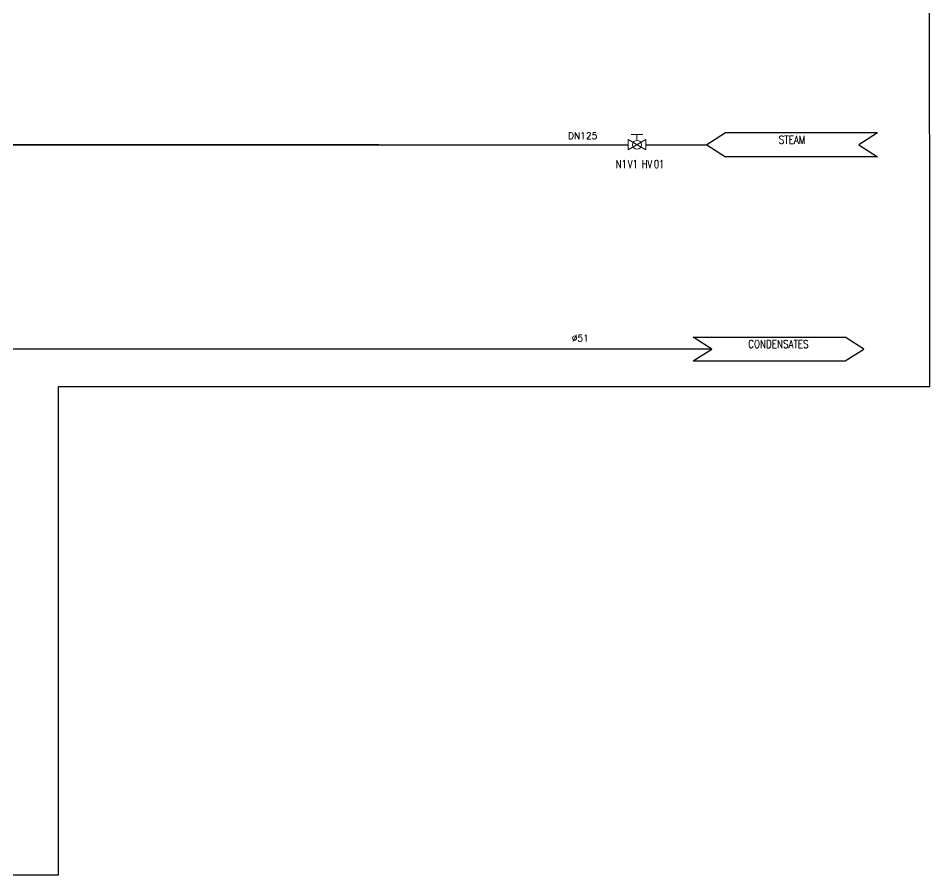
# Model space of a CAD drawing. Header units: inches. Extents: x 23270 to 25019, y 26221 to 27412.
# Drawn here: x 24677.4 to 25019, y 26220.9 to 26541.9 of the extents above; entities that cross this region are included whole.
import ezdxf
from ezdxf.enums import TextEntityAlignment as Align

# ---------------------------------------------------------------- set-up
doc = ezdxf.new("R2010")
doc.units = ezdxf.units.IN
doc.header["$MEASUREMENT"] = 0
doc.linetypes.add('DASHDOT2', pattern=[12.7, 6.35, -3.175, 0, -3.175])
doc.layers.add('31 Equipment', color=7, linetype='Continuous', lineweight=9)
doc.layers.add('40 TXT Data', color=7, linetype='Continuous', lineweight=9)
for name, color, linetype in [('MATERIEL-DIVERS', 7, 'Continuous'), ('REPERES', 7, 'Continuous'), ('Skid', 5, 'Continuous'), ('techn-data', 7, 'Continuous'), ('TEXTES', 7, 'Continuous'), ('TUYAUTERIE-NEP', 4, 'DASHDOT2'), ('TUYAUTERIE-VAPEUR INDUSTRIELLE', 231, 'Continuous')]:
    doc.layers.add(name, color=color, linetype=linetype)
doc.layers.get('REPERES').off()
doc.styles.add('ROMANS', font='ROMANS.SHX')

# ---------------------------------------------------------------- blocks, each defined once
blk = doc.blocks.new('VENANT2')
at = {"color": 7}
for p, q in [((-25, 4.49), (-32, 0)), ((32, 4.49), (-25, 4.49)), ((32, 4.49), (25, 0)), ((-32, 0), (-25, -4.49)), ((25, 0), (32, -4.49)), ((32, -4.49), (-25, -4.49))]:
    blk.add_line(p, q, dxfattribs=at)
at = {"color": 7, "style": 'ROMANS', "width": 0.8}
for tag, p in [('VENANT', (-0.04, 0.37)), ('PROV', (-0.04, -3.63))]:
    blk.add_attdef(tag, text='', height=3, dxfattribs=at).set_placement(p, align=Align.CENTER)
blk = doc.blocks.new('APV-VLVM-BALL-KHV+MF-1')
at = {"layer": '31 Equipment'}
for p, q in [((-2, 3.5), (2, 3.5)), ((0, 1.5), (0, 3.5)), ((-3, 1.734), (-3, -1.734)), ((-3, -1.734), (3, 1.734)), ((3, -1.734), (-3, 1.734)), ((3, 1.734), (3, -1.734))]:
    blk.add_line(p, q, dxfattribs=at)
at = {"layer": '31 Equipment', "ltscale": 38}
for p, q in [((-3, 0), (-4, 0)), ((3, 0), (4, 0))]:
    blk.add_line(p, q, dxfattribs=at)
at = {"layer": '31 Equipment'}
blk.add_circle((0, 0), 1.5, dxfattribs=at)
blk = doc.blocks.new('REPNORM')
at = {"layer": 'TEXTES', "style": 'ROMANS', "width": 0.75}
for tag, p in [('ZONE', (-9.75, -1.25)), ('SOUSZONE', (-5.25, -1.25)), ('ELEMENT', (0, -1.25)), ('NUM', (4.5, -1.25))]:
    blk.add_attdef(tag, p, '', height=3, dxfattribs=at)

msp = doc.modelspace()

# ---------------------------------------------------------------- linework, layer by layer
at = {"layer": 'Skid'}
for points in [[(25019.02, 26403.84), (25018.38, 27351.07), (23269.68, 27351.07), (23269.68, 27098.07), (24560.4, 27098.07), (24560.4, 26790.67), (23280.37, 26790.67), (23280.37, 26220.87)], [(23280.37, 26220.87), (24692.51, 26220.87), (24692.51, 26403.84), (25019.02, 26403.84)]]:
    msp.add_lwpolyline(points, dxfattribs=at)
at = {"layer": 'TUYAUTERIE-VAPEUR INDUSTRIELLE'}
for p, q in [((24812.57, 26494.5), (23876.79, 26494.5)), ((24812.57, 26494.5), (24905.99, 26494.5)), ((24912.59, 26494.5), (24935.46, 26494.5))]:
    msp.add_line(p, q, dxfattribs=at)
for points in [[(24647.11, 26494.5), (24812.57, 26494.5), (24812.57, 26494.5)], [(24937.33, 26417.92), (24467.21, 26417.92)]]:
    msp.add_lwpolyline(points, dxfattribs=at)

# ---------------------------------------------------------------- block references
at = {"layer": 'MATERIEL-DIVERS'}
ref = msp.add_blockref('VENANT2', (24967.46, 26494.5), dxfattribs=at)
ref.add_attrib('VENANT', 'STEAM', dxfattribs={"layer": '0', "color": 7, "height": 3, "style": 'ROMANS', "width": 0.8}).set_placement((24967.43, 26494.87), align=Align.CENTER)
ref = msp.add_blockref('VENANT2', (24962.33, 26417.93), dxfattribs=dict(at, rotation=180))
ref.add_attrib('VENANT', 'CONDENSATES', dxfattribs={"layer": '0', "color": 7, "height": 3, "style": 'ROMANS', "width": 0.8}).set_placement((24962.29, 26418.3), align=Align.CENTER)
at = {"layer": 'REPERES', "rotation": 7.601980431686179e-05}
msp.add_blockref('REPNORM', (24911.15, 26487.01), dxfattribs=at).add_auto_attribs({'ZONE': 'N1', 'SOUSZONE': 'V1', 'ELEMENT': 'HV', 'NUM': '01'})
at = {"layer": 'TUYAUTERIE-NEP', "xscale": -1.099999999999909, "yscale": 1.099999999999909, "zscale": 1.1}
msp.add_blockref('APV-VLVM-BALL-KHV+MF-1', (24909.29, 26494.5), dxfattribs=at)

# ---------------------------------------------------------------- texts
at = {"layer": '40 TXT Data', "style": 'ROMANS'}
msp.add_text('DN125', height=2.5, dxfattribs=at).set_placement((24883.4, 26496.63))
at = {"layer": 'techn-data', "style": 'ROMANS'}
msp.add_text('%%C51', height=2.5, dxfattribs=at).set_placement((24888.05, 26422.04), align=Align.MIDDLE_CENTER)

doc.saveas('drawing.dxf')
